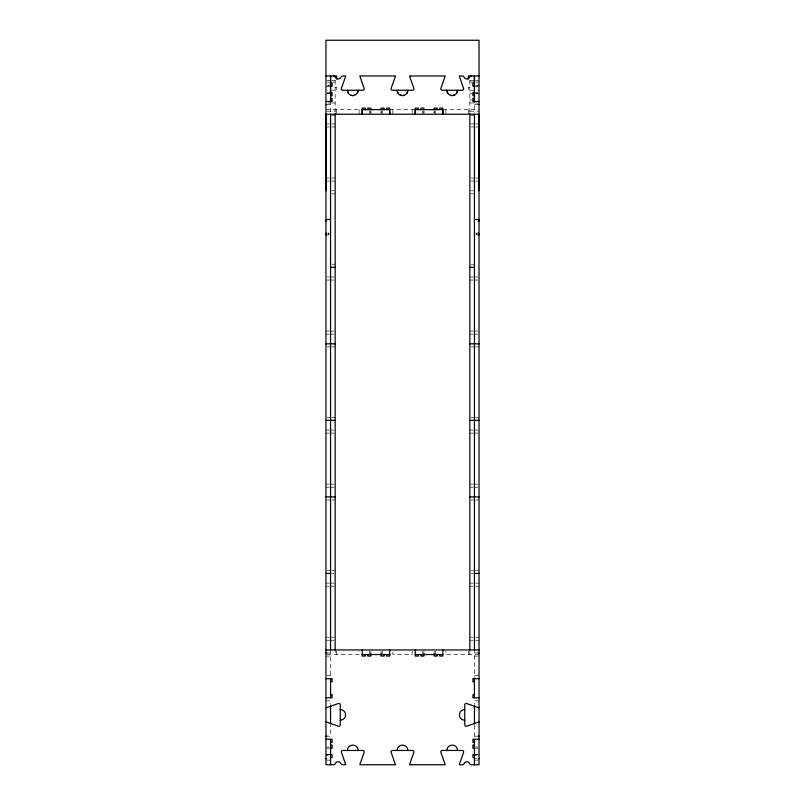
<?xml version="1.0" encoding="UTF-8"?>
<svg xmlns="http://www.w3.org/2000/svg" width="805" height="805" viewBox="0 0 805 805"><rect width="100%" height="100%" fill="white"/><g stroke="black" fill="none" stroke-linecap="round" stroke-linejoin="round"><path stroke-width="0.6" stroke-dasharray="4.03 3.02" d="M328.269 85.089L330.563 85.018M476.731 85.089L479.035 85.018M325.965 755.694L328.269 755.633M474.437 755.694L476.731 755.633M327.112 80.56L330.563 80.56M331.71 80.56L335.152 80.56M469.848 80.56L474.437 80.56M475.584 80.56L479.035 80.56M327.112 82.09L330.563 82.09M332.857 82.09L335.152 82.09M469.848 82.09L474.437 82.09M475.584 82.09L479.035 82.09M327.112 85.984L329.416 85.984M475.584 85.984L479.035 85.984M325.965 86.165L329.637 86.165M475.363 86.165L477.888 86.165M335.152 87.192L336.681 87.192L336.681 90.251L327.112 90.251M469.848 87.192L468.319 87.192L468.319 90.251L479.035 90.251M327.112 92.545L330.563 92.545M475.363 92.545L477.888 92.545M327.112 93.31L330.563 93.31M469.848 93.31L473.29 93.31M475.584 93.31L479.035 93.31M327.112 93.692L329.416 93.692M475.584 93.692L477.888 93.692M469.848 99.941L473.29 99.941M328.269 103.01L330.563 103.01L330.563 114.23M331.71 103.01L335.152 103.01M469.848 103.01L474.437 103.01L474.437 112.7M475.584 103.01L479.035 103.01M325.965 104.539L330.563 104.539M474.437 104.539L479.035 104.539M325.965 109.641L362.19 109.641M389.741 109.641L415.259 109.641M442.81 109.641L479.035 109.641M327.112 111.171L335.152 111.171M469.848 111.171L479.035 111.171M331.71 115.759L335.152 115.759M470.995 115.759L474.437 115.759M325.965 123.92L329.416 123.92M331.71 123.92L335.152 123.92M470.995 123.92L474.437 123.92M475.584 123.92L479.035 123.92M325.965 126.989L329.416 126.989M331.71 126.989L335.152 126.989M470.995 126.989L474.437 126.989M475.584 126.989L479.035 126.989M325.965 178.006L329.416 178.006M331.71 178.006L335.152 178.006M470.995 178.006L474.437 178.006M475.584 178.006L479.035 178.006M325.965 181.065L329.416 181.065M331.71 181.065L335.152 181.065M470.995 181.065L474.437 181.065M475.584 181.065L479.035 181.065M331.71 190.765L334.005 190.765M470.995 190.765L473.29 190.765M331.71 193.824L335.152 193.824M470.995 193.824L474.437 193.824M328.269 232.987L329.034 232.987M475.966 232.987L479.035 232.987M328.269 233.641L328.843 233.641M476.158 233.641L476.731 233.641M328.269 233.953L328.843 233.953M476.158 233.953L476.731 233.953M328.269 234.225L328.843 234.225M476.158 234.225L476.731 234.225M328.269 234.456L328.843 234.456M476.158 234.456L476.731 234.456M328.269 234.627L328.843 234.627M476.158 234.627L476.731 234.627M326.729 234.768L329.034 234.768M475.966 234.768L479.035 234.768M331.71 264.231L335.152 264.231M470.995 264.231L474.437 264.231M327.112 276.99L329.416 276.99M330.563 276.99L334.005 276.99M469.848 276.99L473.29 276.99M475.584 276.99L477.888 276.99M325.965 280.049L329.416 280.049M330.563 280.049L334.005 280.049M469.848 280.049L473.29 280.049M474.437 280.049L477.888 280.049M325.965 331.066L329.416 331.066M330.563 331.066L334.005 331.066M469.848 331.066L473.29 331.066M474.437 331.066L477.888 331.066M325.965 334.135L329.416 334.135M330.563 334.135L334.005 334.135M469.848 334.135L473.29 334.135M474.437 334.135L477.888 334.135M327.112 346.885L330.563 346.885M331.71 346.885L335.152 346.885M470.995 346.885L474.437 346.885M475.584 346.885L479.035 346.885M327.112 417.292L330.563 417.292M331.71 417.292L335.152 417.292M470.995 417.292L474.437 417.292M475.584 417.292L479.035 417.292M325.965 430.051L329.416 430.051M330.563 430.051L334.005 430.051M469.848 430.051L473.29 430.051M474.437 430.051L477.888 430.051M325.965 433.11L329.416 433.11M330.563 433.11L334.005 433.11M469.848 433.11L473.29 433.11M474.437 433.11L477.888 433.11M325.965 484.137L329.416 484.137M330.563 484.137L334.005 484.137M469.848 484.137L473.29 484.137M474.437 484.137L477.888 484.137M325.965 487.196L329.416 487.196M330.563 487.196L334.005 487.196M469.848 487.196L473.29 487.196M474.437 487.196L477.888 487.196M327.112 499.955L330.563 499.955M331.71 499.955L335.152 499.955M470.995 499.955L474.437 499.955M475.584 499.955L479.035 499.955M327.112 570.363L330.563 570.363M331.71 570.363L335.152 570.363M470.995 570.363L474.437 570.363M475.584 570.363L479.035 570.363M331.71 573.422L334.005 573.422M470.995 573.422L473.29 573.422M325.965 583.112L329.416 583.112M330.563 583.112L334.005 583.112M469.848 583.112L473.29 583.112M475.584 583.112L479.035 583.112M325.965 586.181L329.416 586.181M330.563 586.181L334.005 586.181M469.848 586.181L473.29 586.181M475.584 586.181L479.035 586.181M325.965 637.198L329.416 637.198M330.563 637.198L334.005 637.198M469.848 637.198L473.29 637.198M475.584 637.198L479.035 637.198M325.965 640.257L329.416 640.257M330.563 640.257L334.005 640.257M469.848 640.257L473.29 640.257M475.584 640.257L479.035 640.257M325.965 653.016L330.563 653.016M474.437 653.016L479.035 653.016M327.112 654.546L359.131 654.546L359.131 651.104M479.035 654.546L445.869 654.546L445.869 651.104M325.965 656.075L330.563 656.075M474.437 656.075L479.035 656.075M327.112 675.586L330.563 675.586M474.437 675.586L479.035 675.586M325.965 700.843L330.563 700.843L330.563 704.506M479.035 700.843L474.437 700.843L474.437 704.506M325.965 736.183L330.563 736.183L330.563 725.214M474.437 736.183L479.035 736.183M327.112 747.02L329.416 747.02M475.584 747.02L477.888 747.02M325.965 748.167L329.637 748.167M474.437 748.167L479.035 748.167M325.965 754.547L329.637 754.547M475.363 754.547L479.035 754.547M325.965 754.738L330.563 754.738M475.584 754.738L477.888 754.738M475.202 758.632L477.113 758.632M325.965 760.162L330.563 760.162M474.437 760.162L477.888 760.162M476.731 234.738L476.731 233.309L476.158 233.309L476.158 234.738M474.437 648.417L474.437 677.629M474.437 725.214L474.437 739.242M469.848 80.188L469.848 114.23M469.848 650.873L469.848 654.546M468.319 109.641L468.319 114.23M468.319 651.104L468.319 654.546M445.869 109.641L445.869 114.23M435.284 110.788L435.284 114.23M435.284 651.104L435.284 654.546M434.137 651.104L434.137 653.63M423.933 651.104L423.933 654.546M422.776 110.788L422.776 114.23M422.776 651.104L422.776 654.546M412.19 109.641L412.19 114.23M412.19 651.104L412.19 654.546L392.81 654.546L392.81 651.104M392.81 109.641L392.81 114.23M382.224 110.788L382.224 114.23M382.224 651.104L382.224 654.546M381.067 651.104L381.067 653.63M370.864 651.104L370.864 654.546M369.716 110.788L369.716 114.23M369.716 651.104L369.716 654.546M359.131 109.641L359.131 114.23M336.681 109.641L336.681 114.23M336.681 651.104L336.681 654.546M335.152 80.188L335.152 114.23M335.152 648.417L335.152 654.546M330.563 649.957L330.563 677.629M328.843 234.738L328.843 233.309L328.269 233.309L328.269 234.738M370.864 110.557L370.864 113.082L370.864 110.557M381.067 110.557L381.067 113.082L381.067 110.557M423.933 110.557L423.933 113.082L423.933 110.557M434.137 110.557L434.137 113.082L434.137 110.557"/><path stroke-width="1.21" d="M325.965 190.765L325.965 114.23L479.035 114.23L479.035 190.765M330.563 101.48L330.563 75.962L330.563 102.366M474.437 101.48L474.437 75.962L474.437 102.366M479.035 75.962L479.035 40.25L325.965 40.25L325.965 764.75L333.793 764.75A1.53 1.53 0 0 0 335.232 763.734A3.059 3.059 0 0 1 341.008 763.734A1.53 1.53 0 0 0 342.447 764.75L345.677 764.75A1.53 1.53 0 0 0 345.607 764.307L341.3 751.991A1.53 1.53 0 0 1 342.829 750.461L362.733 750.461A1.53 1.53 0 0 1 364.263 751.991L359.946 764.307A1.53 1.53 0 0 0 359.885 764.75L395.396 764.75A1.53 1.53 0 0 0 395.336 764.307L391.019 751.991A1.53 1.53 0 0 1 392.548 750.461L412.452 750.461A1.53 1.53 0 0 1 413.981 751.991L409.665 764.307A1.53 1.53 0 0 0 409.604 764.75L445.115 764.75A1.53 1.53 0 0 0 445.054 764.307L440.738 751.991A1.53 1.53 0 0 1 442.267 750.461L462.171 750.461A1.53 1.53 0 0 1 463.7 751.991L459.393 764.307A1.53 1.53 0 0 0 459.323 764.75L462.553 764.75A1.53 1.53 0 0 0 463.992 763.734A3.059 3.059 0 0 1 469.768 763.734A1.53 1.53 0 0 0 471.207 764.75L479.035 764.75L479.035 75.962L468.319 75.962L468.319 79.031M357.239 93.229L358.134 90.251A5.353 5.353 0 0 1 352.781 95.604L351.121 95.342M406.958 93.229L407.853 90.251A5.353 5.353 0 0 1 402.51 95.604L399.35 94.588M456.677 93.229L457.582 90.251A5.363 5.363 0 0 1 452.219 95.604L450.569 95.342M455.368 94.588L452.219 95.604A5.363 5.363 0 0 1 446.856 90.241M479.035 233.953L478.462 234.627L479.035 234.627M474.437 219.463L479.035 219.604M354.431 95.342L352.781 95.604A5.353 5.353 0 0 1 347.428 90.251L348.324 93.229M404.16 95.342L402.5 95.604A5.353 5.353 0 0 1 397.147 90.261L398.042 93.229M471.207 75.962L469.768 76.988A3.069 3.069 0 0 1 463.992 76.988L463.006 76.032L459.323 75.962A1.55 1.55 0 0 0 459.393 76.405L463.7 88.721A1.53 1.53 0 0 1 462.171 90.251L442.267 90.251A1.53 1.53 0 0 1 440.738 88.721L445.054 76.405A1.54 1.54 0 0 0 445.115 75.962L409.604 75.962A1.55 1.55 0 0 0 409.665 76.405L413.981 88.721A1.53 1.53 0 0 1 412.452 90.251L392.548 90.251A1.53 1.53 0 0 1 391.019 88.721L395.336 76.405A1.54 1.54 0 0 0 395.396 75.962L359.885 75.962A1.54 1.54 0 0 0 359.946 76.405L364.263 88.721A1.53 1.53 0 0 1 362.733 90.251L342.829 90.251A1.53 1.53 0 0 1 341.3 88.721L345.607 76.405A1.54 1.54 0 0 0 345.677 75.962L341.994 76.032L341.008 76.988A3.069 3.069 0 0 1 335.222 76.988L333.793 75.962M478.462 219.493L479.035 219.463M325.965 75.962L336.681 75.962L336.681 79.031M330.563 83.106L332.093 83.106L332.093 86.165L330.563 86.165M474.437 83.106L472.907 83.106L472.907 86.165L474.437 86.165M330.563 92.545L332.093 92.545L332.093 95.604L330.563 95.604M474.437 92.545L472.907 92.545L472.907 95.604L474.437 95.604M330.563 98.411L332.093 98.411L332.093 101.48L325.965 101.48M474.437 98.411L472.907 98.411L472.907 101.48L479.035 101.48M325.965 104.539L326.729 104.539M478.271 104.539L479.035 104.539M389.952 109.641L362.19 109.641L362.19 114.23L362.19 108.112L365.259 108.112L365.259 109.641M415.048 109.641L442.81 109.641L442.81 114.23L442.81 108.112L439.741 108.112L439.741 109.641M325.965 219.463L330.563 219.463M325.965 219.604L326.538 219.604M325.965 219.775L326.538 219.775M478.462 219.775L479.035 219.775M325.965 220.007L326.538 220.007M478.462 220.007L479.035 220.59M325.965 220.278L326.538 220.278M325.965 220.59L326.538 220.59M325.965 220.912L326.538 220.912M479.035 220.912L478.271 221.244M478.271 232.987L479.035 233.641M325.965 233.309L326.538 233.309M325.965 233.641L326.538 233.641M325.965 233.953L326.538 233.953M325.965 234.225L326.538 234.225M478.462 234.225L479.035 234.225M325.965 234.456L326.538 234.456M325.965 234.627L326.538 234.627M325.965 234.738L326.538 234.738M478.271 234.768L479.035 234.738L478.462 234.738M330.563 267.29L335.152 267.29M469.848 267.29L474.437 267.29M325.965 343.826L335.152 343.826M469.848 343.826L479.035 343.826M325.965 420.361L335.152 420.361M469.848 420.361L479.035 420.361M325.965 496.886L335.152 496.886M469.848 496.886L479.035 496.886M325.965 573.422L330.563 573.422M474.437 573.422L479.035 573.422M325.965 649.957L479.035 649.957M325.965 653.016L326.729 653.016M478.271 653.016L479.035 653.016M362.19 654.546L389.741 654.546M415.259 654.546L442.81 654.546M325.965 678.655L332.093 678.655L332.093 681.714L330.563 681.714M479.035 678.655L472.907 678.655L472.907 681.714L474.437 681.714M330.563 694.725L332.093 694.725L332.093 697.784L325.965 697.784M474.437 694.725L472.907 694.725L472.907 697.784L479.035 697.784M325.965 736.183L326.729 736.183M478.271 736.183L479.035 736.183M325.965 739.242L332.093 739.242L332.093 742.301L330.563 742.301M479.035 739.242L472.907 739.242L472.907 742.301L474.437 742.301M330.563 745.108L332.093 745.108L332.093 748.167L330.563 748.167M474.437 745.108L472.907 745.108L472.907 748.167L474.437 748.167M330.563 754.547L332.093 754.547L332.093 757.606L330.563 757.606M474.437 754.547L472.907 754.547L472.907 757.606L474.437 757.606M325.965 758.632L326.729 758.632M478.271 758.632L479.035 758.632M447.761 93.229L446.866 90.251M474.437 114.23L474.437 649.957M474.437 678.655L474.437 697.784M474.437 705.723L474.437 724.047M474.437 739.242L474.437 764.75M469.848 113.716L469.848 649.957M442.81 649.957L442.81 656.075L439.741 656.075L439.741 654.546M437.196 109.641L437.196 108.112L434.137 108.112L434.137 109.641M437.196 654.546L437.196 656.075L434.137 656.075L434.137 653.63M423.933 109.641L423.933 108.112L420.864 108.112L420.864 109.641M423.933 653.63L423.933 656.075L420.864 656.075L420.864 654.546M418.318 109.641L418.318 108.112L415.259 108.112L415.259 114.23L415.259 109.641M418.318 654.546L418.318 656.075L415.259 656.075L415.259 649.957M389.741 109.641L389.741 114.23L389.741 108.112L386.682 108.112L386.682 109.641M389.741 649.957L389.741 656.075L386.682 656.075L386.682 654.546M384.136 109.641L384.136 108.112L381.067 108.112L381.067 109.641M384.136 654.546L384.136 656.075L381.067 656.075L381.067 653.63M370.864 109.641L370.864 108.112L367.805 108.112L367.805 109.641M370.864 653.63L370.864 656.075L367.805 656.075L367.805 654.546M365.259 654.546L365.259 656.075L362.19 656.075L362.19 649.957M335.152 113.716L335.152 649.957M330.563 114.23L330.563 649.957M330.563 678.655L330.563 697.784M330.563 705.723L330.563 724.047M330.563 739.242L330.563 764.75M446.866 750.461A5.353 5.353 0 0 1 452.219 745.108A5.353 5.353 0 0 1 457.582 750.461M397.147 750.461A5.353 5.353 0 0 1 402.5 745.108A5.353 5.353 0 0 1 407.853 750.461M347.418 750.461A5.353 5.353 0 0 1 352.781 745.108A5.353 5.353 0 0 1 358.134 750.461M325.965 721.974A1.53 1.53 0 0 1 326.407 722.035L338.724 726.341A1.53 1.53 0 0 0 340.253 724.812L340.253 704.918A1.53 1.53 0 0 0 338.724 703.389L326.407 707.696A1.53 1.53 0 0 1 325.965 707.756M340.253 709.507A5.353 5.353 0 0 1 345.607 714.86A5.353 5.353 0 0 1 340.253 720.223M479.035 707.756A1.53 1.53 0 0 1 478.593 707.696L466.276 703.389A1.53 1.53 0 0 0 464.747 704.918L464.747 724.812A1.53 1.53 0 0 0 466.276 726.341L478.593 722.035A1.53 1.53 0 0 1 479.035 721.974M464.747 720.223A5.353 5.353 0 0 1 459.393 714.86A5.353 5.353 0 0 1 464.747 709.507"/></g></svg>
